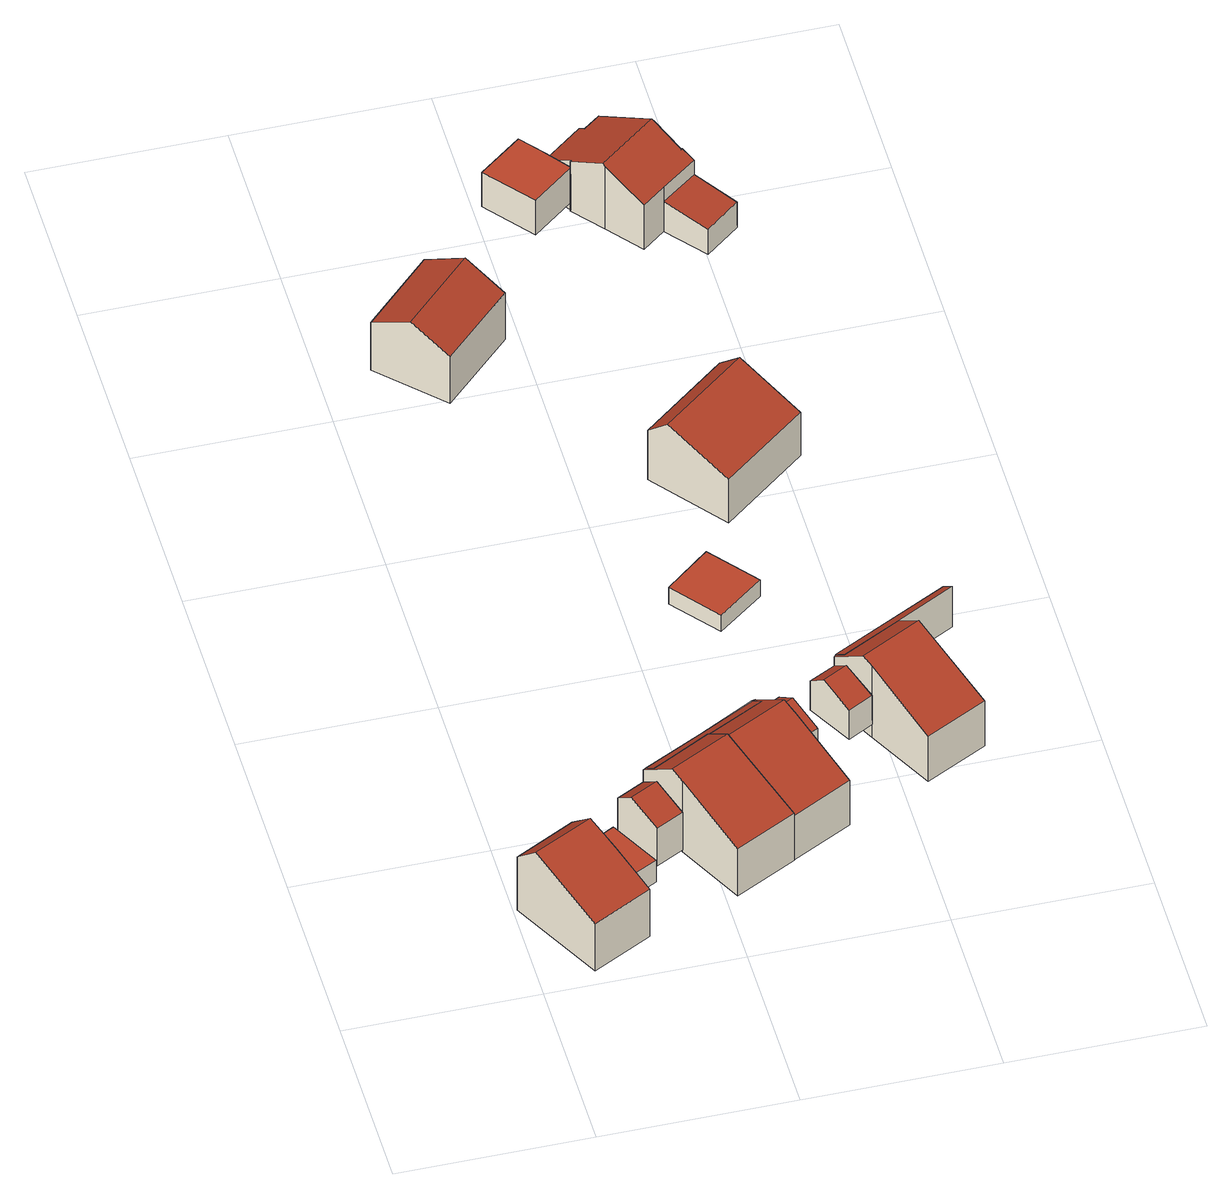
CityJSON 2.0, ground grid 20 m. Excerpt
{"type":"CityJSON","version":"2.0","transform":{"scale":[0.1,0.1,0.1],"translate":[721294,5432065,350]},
"CityObjects":{
"building1":{"type":"Building","attributes":{"Gemeindeschluessel":"09375199","HoeheDach":"361.070","HoeheGrund":"351.540","Methode":"2000","NiedrigsteTraufeDesGebaeudes":"357.819","Geometrietyp2DReferenz":"3000","measuredHeight":9.53,"function":"31001_1000","roofType":"3100"},"address":[{"Country":"Germany","Locality":"Sinzing","ThoroughfareName":"Eilsbrunner Straße 23"}],"geometry":[{"type":"Solid","lod":"2","boundaries":[[[[0,1,2,3,4]],[[4,3,5,6]],[[6,7,8,0,4]],[[1,9,10,11,2]],[[7,10,9,8]],[[2,11,5,3]],[[8,9,1,0]],[[6,5,11,10,7]]]],"semantics":{"surfaces":[{"type":"WallSurface","Flaeche":"88.198","Z_MAX":"9.530","Z_MAX_ASL":"361.070","Z_MIN":"-0.000","Z_MIN_ASL":"351.540"},{"type":"WallSurface","Flaeche":"49.723","Z_MAX":"7.111","Z_MAX_ASL":"358.651","Z_MIN":"-0.000","Z_MIN_ASL":"351.540"},{"type":"GroundSurface","Flaeche":"77.227","Z_MAX":"-0.000","Z_MAX_ASL":"351.540","Z_MIN":"-0.000","Z_MIN_ASL":"351.540"},{"type":"RoofSurface","Dachneigung":"68.961","Dachorientierung":"154.603","Flaeche":"63.512","Z_MAX":"9.530","Z_MAX_ASL":"361.070","Z_MIN":"6.279","Z_MIN_ASL":"357.819"},{"type":"WallSurface","Flaeche":"36.396","Z_MAX":"8.211","Z_MAX_ASL":"359.751","Z_MIN":"-0.000","Z_MIN_ASL":"351.540"},{"type":"RoofSurface","Dachneigung":"46.485","Dachorientierung":"334.603","Flaeche":"24.751","Z_MAX":"9.530","Z_MAX_ASL":"361.070","Z_MIN":"7.085","Z_MIN_ASL":"358.625"},{"type":"WallSurface","Flaeche":"44.069","Z_MAX":"6.279","Z_MAX_ASL":"357.819","Z_MIN":"-0.000","Z_MIN_ASL":"351.540"},{"type":"WallSurface","Flaeche":"51.610","Z_MAX":"9.530","Z_MAX_ASL":"361.070","Z_MIN":"-0.000","Z_MIN_ASL":"351.540"}],"values":[[0,1,2,3,4,5,6,7]]}}]},
"building2":{"type":"Building","attributes":{"Gemeindeschluessel":"09375199","HoeheDach":"354.458","HoeheGrund":"351.650","Methode":"1000","NiedrigsteTraufeDesGebaeudes":"354.458","Geometrietyp2DReferenz":"3000","measuredHeight":2.81,"function":"31001_2000","roofType":"1000"},"geometry":[{"type":"Solid","lod":"2","boundaries":[[[[12,13,14,15]],[[16,17,13,12]],[[18,19,17,16]],[[17,19,14,13]],[[15,14,19,18]],[[12,15,18,16]]]],"semantics":{"surfaces":[{"type":"WallSurface","Flaeche":"14.836","Z_MAX":"2.808","Z_MAX_ASL":"354.458","Z_MIN":"0.000","Z_MIN_ASL":"351.650"},{"type":"WallSurface","Flaeche":"16.784","Z_MAX":"2.808","Z_MAX_ASL":"354.458","Z_MIN":"0.000","Z_MIN_ASL":"351.650"},{"type":"WallSurface","Flaeche":"14.851","Z_MAX":"2.808","Z_MAX_ASL":"354.458","Z_MIN":"0.000","Z_MIN_ASL":"351.650"},{"type":"RoofSurface","Dachneigung":"90.000","Dachorientierung":"-1.000","Flaeche":"31.689","Z_MAX":"2.808","Z_MAX_ASL":"354.458","Z_MIN":"2.808","Z_MIN_ASL":"354.458"},{"type":"WallSurface","Flaeche":"16.883","Z_MAX":"2.808","Z_MAX_ASL":"354.458","Z_MIN":"0.000","Z_MIN_ASL":"351.650"},{"type":"GroundSurface","Flaeche":"31.689","Z_MAX":"0.000","Z_MAX_ASL":"351.650","Z_MIN":"0.000","Z_MIN_ASL":"351.650"}],"values":[[0,1,2,3,4,5]]}}]},
"building3":{"type":"Building","attributes":{"Gemeindeschluessel":"09375199","HoeheDach":"358.212","HoeheGrund":"351.680","Methode":"2000","NiedrigsteTraufeDesGebaeudes":"356.700","Geometrietyp2DReferenz":"3000","measuredHeight":6.53,"function":"31001_2000","roofType":"3100"},"geometry":[{"type":"Solid","lod":"2","boundaries":[[[[20,21,22,23]],[[24,25,26,27]],[[25,28,29,26]],[[27,23,22,24]],[[24,22,21,28,25]],[[26,29,20,23,27]],[[29,28,21,20]]]],"semantics":{"surfaces":[{"type":"RoofSurface","Dachneigung":"52.364","Dachorientierung":"332.684","Flaeche":"7.823","Z_MAX":"6.532","Z_MAX_ASL":"358.212","Z_MIN":"5.036","Z_MIN_ASL":"356.716"},{"type":"GroundSurface","Flaeche":"17.951","Z_MAX":"0.000","Z_MAX_ASL":"351.680","Z_MIN":"0.000","Z_MIN_ASL":"351.680"},{"type":"WallSurface","Flaeche":"16.354","Z_MAX":"5.020","Z_MAX_ASL":"356.700","Z_MIN":"0.000","Z_MIN_ASL":"351.680"},{"type":"WallSurface","Flaeche":"16.271","Z_MAX":"5.067","Z_MAX_ASL":"356.747","Z_MIN":"0.000","Z_MIN_ASL":"351.680"},{"type":"WallSurface","Flaeche":"32.138","Z_MAX":"6.532","Z_MAX_ASL":"358.212","Z_MIN":"0.000","Z_MIN_ASL":"351.680"},{"type":"WallSurface","Flaeche":"31.939","Z_MAX":"6.532","Z_MAX_ASL":"358.212","Z_MIN":"0.000","Z_MIN_ASL":"351.680"},{"type":"RoofSurface","Dachneigung":"67.339","Dachorientierung":"152.677","Flaeche":"12.735","Z_MAX":"6.532","Z_MAX_ASL":"358.212","Z_MIN":"5.020","Z_MIN_ASL":"356.700"}],"values":[[0,1,2,3,4,5,6]]}}]},
"building4":{"type":"Building","attributes":{"Gemeindeschluessel":"09375199","HoeheDach":"361.400","HoeheGrund":"351.420","Methode":"2000","NiedrigsteTraufeDesGebaeudes":"357.719","Geometrietyp2DReferenz":"3000","measuredHeight":9.98,"function":"31001_1000","roofType":"3100"},"address":[{"Country":"Germany","Locality":"Sinzing","ThoroughfareName":"Eilsbrunner Straße 22"}],"geometry":[{"type":"Solid","lod":"2","boundaries":[[[[30,31,32,33]],[[34,35,30,33,36,37,38]],[[37,39,40,38]],[[38,40,41,34]],[[36,42,39,37]],[[34,41,43,44,35]],[[35,44,31,30]],[[45,43,41,40,39,42]],[[32,31,44,43,45]],[[33,32,45,42,36]]]],"semantics":{"surfaces":[{"type":"WallSurface","Flaeche":"62.889","Z_MAX":"9.412","Z_MAX_ASL":"360.831","Z_MIN":"0.000","Z_MIN_ASL":"351.420"},{"type":"GroundSurface","Flaeche":"88.207","Z_MAX":"0.000","Z_MAX_ASL":"351.420","Z_MIN":"0.000","Z_MIN_ASL":"351.420"},{"type":"WallSurface","Flaeche":"9.255","Z_MAX":"7.839","Z_MAX_ASL":"359.259","Z_MIN":"0.000","Z_MIN_ASL":"351.420"},{"type":"WallSurface","Flaeche":"53.805","Z_MAX":"7.846","Z_MAX_ASL":"359.266","Z_MIN":"0.000","Z_MIN_ASL":"351.420"},{"type":"WallSurface","Flaeche":"2.096","Z_MAX":"6.891","Z_MAX_ASL":"358.310","Z_MIN":"0.000","Z_MIN_ASL":"351.420"},{"type":"WallSurface","Flaeche":"102.267","Z_MAX":"9.980","Z_MAX_ASL":"361.400","Z_MIN":"0.000","Z_MIN_ASL":"351.420"},{"type":"WallSurface","Flaeche":"45.023","Z_MAX":"6.300","Z_MAX_ASL":"357.719","Z_MIN":"0.000","Z_MIN_ASL":"351.420"},{"type":"RoofSurface","Dachneigung":"52.948","Dachorientierung":"332.682","Flaeche":"25.814","Z_MAX":"9.980","Z_MAX_ASL":"361.400","Z_MIN":"6.890","Z_MIN_ASL":"358.310"},{"type":"RoofSurface","Dachneigung":"68.759","Dachorientierung":"152.682","Flaeche":"72.533","Z_MAX":"9.980","Z_MAX_ASL":"361.400","Z_MIN":"6.300","Z_MIN_ASL":"357.719"},{"type":"WallSurface","Flaeche":"48.705","Z_MAX":"9.980","Z_MAX_ASL":"361.400","Z_MIN":"0.000","Z_MIN_ASL":"351.420"}],"values":[[0,1,2,3,4,5,6,7,8,9]]}}]},
"building5":{"type":"Building","attributes":{"Gemeindeschluessel":"09375199","HoeheDach":"359.192","HoeheGrund":"353.880","Methode":"2000","NiedrigsteTraufeDesGebaeudes":"358.312","Geometrietyp2DReferenz":"3000","measuredHeight":5.31,"function":"51009_1610","roofType":"2100"},"geometry":[{"type":"Solid","lod":"2","boundaries":[[[[46,47,48,49,50,39]],[[51,47,46,52]],[[53,49,48,54]],[[52,46,39,55]],[[56,50,49,53]],[[55,56,53,54,51,52]],[[54,48,47,51]],[[55,39,50,56]]]],"semantics":{"surfaces":[{"type":"RoofSurface","Dachneigung":"55.220","Dachorientierung":"332.707","Flaeche":"20.883","Z_MAX":"5.312","Z_MAX_ASL":"359.192","Z_MIN":"4.432","Z_MIN_ASL":"358.312"},{"type":"WallSurface","Flaeche":"36.368","Z_MAX":"5.312","Z_MAX_ASL":"359.192","Z_MIN":"0.000","Z_MIN_ASL":"353.880"},{"type":"WallSurface","Flaeche":"6.085","Z_MAX":"5.305","Z_MAX_ASL":"359.185","Z_MIN":"0.000","Z_MIN_ASL":"353.880"},{"type":"WallSurface","Flaeche":"6.125","Z_MAX":"5.305","Z_MAX_ASL":"359.185","Z_MIN":"0.000","Z_MIN_ASL":"353.880"},{"type":"WallSurface","Flaeche":"30.364","Z_MAX":"4.444","Z_MAX_ASL":"358.324","Z_MIN":"0.000","Z_MIN_ASL":"353.880"},{"type":"GroundSurface","Flaeche":"17.153","Z_MAX":"0.000","Z_MAX_ASL":"353.880","Z_MIN":"0.000","Z_MIN_ASL":"353.880"},{"type":"WallSurface","Flaeche":"36.414","Z_MAX":"5.312","Z_MAX_ASL":"359.192","Z_MIN":"0.000","Z_MIN_ASL":"353.880"},{"type":"WallSurface","Flaeche":"30.483","Z_MAX":"4.444","Z_MAX_ASL":"358.324","Z_MIN":"0.000","Z_MIN_ASL":"353.880"}],"values":[[0,1,2,3,4,5,6,7]]}}]},
"building6":{"type":"Building","attributes":{"Gemeindeschluessel":"09375199","HoeheDach":"369.983","HoeheGrund":"361.317","Methode":"1000","NiedrigsteTraufeDesGebaeudes":"367.538","Geometrietyp2DReferenz":"3000","measuredHeight":8.67,"function":"31001_1000","roofType":"3100"},"address":[{"Country":"Germany","Locality":"Sinzing","ThoroughfareName":"Ortsstraße 13"}],"geometry":[{"type":"Solid","lod":"2","boundaries":[[[[57,58,59,60,61]],[[62,63,58,57]],[[57,61,64,62]],[[64,65,66,63,62]],[[65,60,59,66]],[[66,59,58,63]],[[61,60,65,64]]]],"semantics":{"surfaces":[{"type":"WallSurface","Flaeche":"66.146","Z_MAX":"8.666","Z_MAX_ASL":"369.983","Z_MIN":"0.000","Z_MIN_ASL":"361.317"},{"type":"WallSurface","Flaeche":"62.656","Z_MAX":"6.237","Z_MAX_ASL":"367.554","Z_MIN":"0.000","Z_MIN_ASL":"361.317"},{"type":"GroundSurface","Flaeche":"89.213","Z_MAX":"0.000","Z_MAX_ASL":"361.317","Z_MIN":"0.000","Z_MIN_ASL":"361.317"},{"type":"WallSurface","Flaeche":"65.971","Z_MAX":"8.666","Z_MAX_ASL":"369.983","Z_MIN":"0.000","Z_MIN_ASL":"361.317"},{"type":"RoofSurface","Dachneigung":"61.213","Dachorientierung":"135.348","Flaeche":"50.906","Z_MAX":"8.666","Z_MAX_ASL":"369.983","Z_MIN":"6.229","Z_MIN_ASL":"367.546"},{"type":"RoofSurface","Dachneigung":"61.205","Dachorientierung":"315.351","Flaeche":"50.890","Z_MAX":"8.666","Z_MAX_ASL":"369.983","Z_MIN":"6.221","Z_MIN_ASL":"367.538"},{"type":"WallSurface","Flaeche":"62.665","Z_MAX":"6.229","Z_MAX_ASL":"367.546","Z_MIN":"0.000","Z_MIN_ASL":"361.317"}],"values":[[0,1,2,3,4,5,6]]}}]},
"building7":{"type":"Building","attributes":{"Gemeindeschluessel":"09375199","HoeheDach":"361.280","HoeheGrund":"351.500","Methode":"2000","NiedrigsteTraufeDesGebaeudes":"357.391","Geometrietyp2DReferenz":"3000","measuredHeight":9.78,"function":"31001_1000","roofType":"3100"},"address":[{"Country":"Germany","Locality":"Sinzing","ThoroughfareName":"Eilsbrunner Straße 21"}],"geometry":[{"type":"Solid","lod":"2","boundaries":[[[[67,68,69,70,71,72,73]],[[71,74,75,72]],[[67,47,48,68]],[[69,49,76,70]],[[49,69,68,48]],[[72,75,77,73]],[[49,48,47,78,79,76]],[[79,74,71,70,76]],[[77,75,74,79,78]],[[67,73,77,78,47]]]],"semantics":{"surfaces":[{"type":"GroundSurface","Flaeche":"88.220","Z_MAX":"0.000","Z_MAX_ASL":"351.500","Z_MIN":"0.000","Z_MIN_ASL":"351.500"},{"type":"WallSurface","Flaeche":"60.254","Z_MAX":"9.201","Z_MAX_ASL":"360.701","Z_MIN":"0.000","Z_MIN_ASL":"351.500"},{"type":"WallSurface","Flaeche":"52.840","Z_MAX":"7.706","Z_MAX_ASL":"359.206","Z_MIN":"0.000","Z_MIN_ASL":"351.500"},{"type":"WallSurface","Flaeche":"2.042","Z_MAX":"6.815","Z_MAX_ASL":"358.315","Z_MIN":"0.000","Z_MIN_ASL":"351.500"},{"type":"WallSurface","Flaeche":"9.062","Z_MAX":"7.706","Z_MAX_ASL":"359.206","Z_MIN":"0.000","Z_MIN_ASL":"351.500"},{"type":"WallSurface","Flaeche":"42.032","Z_MAX":"5.891","Z_MAX_ASL":"357.391","Z_MIN":"0.000","Z_MIN_ASL":"351.500"},{"type":"RoofSurface","Dachneigung":"54.493","Dachorientierung":"334.872","Flaeche":"26.025","Z_MAX":"9.780","Z_MAX_ASL":"361.280","Z_MIN":"6.813","Z_MIN_ASL":"358.313"},{"type":"WallSurface","Flaeche":"47.765","Z_MAX":"9.780","Z_MAX_ASL":"361.280","Z_MIN":"0.000","Z_MIN_ASL":"351.500"},{"type":"RoofSurface","Dachneigung":"67.486","Dachorientierung":"154.871","Flaeche":"72.566","Z_MAX":"9.780","Z_MAX_ASL":"361.280","Z_MIN":"5.891","Z_MIN_ASL":"357.391"},{"type":"WallSurface","Flaeche":"98.956","Z_MAX":"9.780","Z_MAX_ASL":"361.280","Z_MIN":"0.000","Z_MIN_ASL":"351.500"}],"values":[[0,1,2,3,4,5,6,7,8,9]]}}]},
"building8":{"type":"Building","attributes":{"Gemeindeschluessel":"09375199","HoeheDach":"357.970","HoeheGrund":"352.880","Methode":"2000","NiedrigsteTraufeDesGebaeudes":"356.550","Geometrietyp2DReferenz":"3000","measuredHeight":5.09,"function":"31001_2000","roofType":"3100"},"geometry":[{"type":"Solid","lod":"2","boundaries":[[[[80,81,82,83]],[[84,85,80,83,86]],[[85,87,81,80]],[[86,83,82,88]],[[89,87,85,84]],[[88,82,81,87,89]],[[88,89,84,86]]]],"semantics":{"surfaces":[{"type":"RoofSurface","Dachneigung":"54.793","Dachorientierung":"332.700","Flaeche":"7.324","Z_MAX":"5.090","Z_MAX_ASL":"357.970","Z_MIN":"3.679","Z_MIN_ASL":"356.559"},{"type":"WallSurface","Flaeche":"24.350","Z_MAX":"5.090","Z_MAX_ASL":"357.970","Z_MIN":"0.000","Z_MIN_ASL":"352.880"},{"type":"RoofSurface","Dachneigung":"68.243","Dachorientierung":"152.709","Flaeche":"11.501","Z_MAX":"5.090","Z_MAX_ASL":"357.970","Z_MIN":"3.670","Z_MIN_ASL":"356.550"},{"type":"WallSurface","Flaeche":"11.043","Z_MAX":"3.686","Z_MAX_ASL":"356.566","Z_MIN":"0.000","Z_MIN_ASL":"352.880"},{"type":"WallSurface","Flaeche":"11.022","Z_MAX":"3.670","Z_MAX_ASL":"356.550","Z_MIN":"0.000","Z_MIN_ASL":"352.880"},{"type":"WallSurface","Flaeche":"24.318","Z_MAX":"5.090","Z_MAX_ASL":"357.970","Z_MIN":"0.000","Z_MIN_ASL":"352.880"},{"type":"GroundSurface","Flaeche":"16.663","Z_MAX":"0.000","Z_MAX_ASL":"352.880","Z_MIN":"0.000","Z_MIN_ASL":"352.880"}],"values":[[0,1,2,3,4,5,6]]}}]},
"building9":{"type":"Building","attributes":{"Gemeindeschluessel":"09375199","HoeheDach":"356.047","HoeheGrund":"353.820","Methode":"1000","NiedrigsteTraufeDesGebaeudes":"356.047","Geometrietyp2DReferenz":"3000","measuredHeight":2.23,"function":"31001_2000","roofType":"1000"},"geometry":[{"type":"Solid","lod":"2","boundaries":[[[[90,91,92,93]],[[94,95,96,97]],[[95,92,91,96]],[[97,96,91,90]],[[97,90,93,94]],[[93,92,95,94]]]],"semantics":{"surfaces":[{"type":"WallSurface","Flaeche":"14.152","Z_MAX":"2.227","Z_MAX_ASL":"356.047","Z_MIN":"0.000","Z_MIN_ASL":"353.820"},{"type":"WallSurface","Flaeche":"14.006","Z_MAX":"2.227","Z_MAX_ASL":"356.047","Z_MIN":"0.000","Z_MIN_ASL":"353.820"},{"type":"RoofSurface","Dachneigung":"90.000","Dachorientierung":"-1.000","Flaeche":"38.159","Z_MAX":"2.227","Z_MAX_ASL":"356.047","Z_MIN":"2.227","Z_MIN_ASL":"356.047"},{"type":"WallSurface","Flaeche":"13.401","Z_MAX":"2.227","Z_MAX_ASL":"356.047","Z_MIN":"0.000","Z_MIN_ASL":"353.820"},{"type":"GroundSurface","Flaeche":"38.159","Z_MAX":"0.000","Z_MAX_ASL":"353.820","Z_MIN":"0.000","Z_MIN_ASL":"353.820"},{"type":"WallSurface","Flaeche":"13.485","Z_MAX":"2.227","Z_MAX_ASL":"356.047","Z_MIN":"0.000","Z_MIN_ASL":"353.820"}],"values":[[0,1,2,3,4,5]]}}]},
"building10":{"type":"Building","attributes":{"Gemeindeschluessel":"09375199","HoeheDach":"357.740","HoeheGrund":"352.370","Methode":"2000","NiedrigsteTraufeDesGebaeudes":"356.285","Geometrietyp2DReferenz":"3000","measuredHeight":5.37,"function":"31001_2000","roofType":"3100"},"geometry":[{"type":"Solid","lod":"2","boundaries":[[[[98,99,100,101]],[[102,100,99,103,104]],[[105,106,98,101,107]],[[104,103,106,105]],[[106,103,99,98]],[[107,101,100,102]],[[102,104,105,107]]]],"semantics":{"surfaces":[{"type":"RoofSurface","Dachneigung":"51.801","Dachorientierung":"332.438","Flaeche":"6.932","Z_MAX":"5.370","Z_MAX_ASL":"357.740","Z_MIN":"3.939","Z_MIN_ASL":"356.309"},{"type":"WallSurface","Flaeche":"25.591","Z_MAX":"5.370","Z_MAX_ASL":"357.740","Z_MIN":"0.000","Z_MIN_ASL":"352.370"},{"type":"WallSurface","Flaeche":"25.611","Z_MAX":"5.370","Z_MAX_ASL":"357.740","Z_MIN":"0.000","Z_MIN_ASL":"352.370"},{"type":"WallSurface","Flaeche":"11.697","Z_MAX":"3.917","Z_MAX_ASL":"356.287","Z_MIN":"0.000","Z_MIN_ASL":"352.370"},{"type":"RoofSurface","Dachneigung":"68.498","Dachorientierung":"152.438","Flaeche":"11.863","Z_MAX":"5.370","Z_MAX_ASL":"357.740","Z_MIN":"3.915","Z_MIN_ASL":"356.285"},{"type":"WallSurface","Flaeche":"11.804","Z_MAX":"3.939","Z_MAX_ASL":"356.309","Z_MIN":"0.000","Z_MIN_ASL":"352.370"},{"type":"GroundSurface","Flaeche":"16.484","Z_MAX":"0.000","Z_MAX_ASL":"352.370","Z_MIN":"0.000","Z_MIN_ASL":"352.370"}],"values":[[0,1,2,3,4,5,6]]}}]},
"building11":{"type":"Building","attributes":{"Gemeindeschluessel":"09375199","HoeheDach":"360.740","HoeheGrund":"350.740","Methode":"2000","NiedrigsteTraufeDesGebaeudes":"356.662","Geometrietyp2DReferenz":"3000","measuredHeight":10,"function":"31001_1000","roofType":"3100"},"address":[{"Country":"Germany","Locality":"Sinzing","ThoroughfareName":"Eilsbrunner Straße 20"}],"geometry":[{"type":"Solid","lod":"2","boundaries":[[[[108,109,110,111]],[[112,113,114,115]],[[116,117,118,119]],[[111,110,120,113,112]],[[120,121,118,117,114,113]],[[110,109,122,121,120]],[[123,122,109,108]],[[119,123,108,111,112,115,116]],[[115,114,117,116]],[[119,118,121,122,123]]]],"semantics":{"surfaces":[{"type":"WallSurface","Flaeche":"61.415","Z_MAX":"9.427","Z_MAX_ASL":"360.167","Z_MIN":"0.000","Z_MIN_ASL":"350.740"},{"type":"WallSurface","Flaeche":"1.734","Z_MAX":"6.801","Z_MAX_ASL":"357.541","Z_MIN":"0.000","Z_MIN_ASL":"350.740"},{"type":"WallSurface","Flaeche":"53.272","Z_MAX":"7.742","Z_MAX_ASL":"358.482","Z_MIN":"0.000","Z_MIN_ASL":"350.740"},{"type":"WallSurface","Flaeche":"47.976","Z_MAX":"10.000","Z_MAX_ASL":"360.740","Z_MIN":"0.000","Z_MIN_ASL":"350.740"},{"type":"RoofSurface","Dachneigung":"52.697","Dachorientierung":"334.727","Flaeche":"27.040","Z_MAX":"10.000","Z_MAX_ASL":"360.740","Z_MIN":"6.800","Z_MIN_ASL":"357.540"},{"type":"RoofSurface","Dachneigung":"66.345","Dachorientierung":"154.726","Flaeche":"72.613","Z_MAX":"10.000","Z_MAX_ASL":"360.740","Z_MIN":"5.922","Z_MIN_ASL":"356.662"},{"type":"WallSurface","Flaeche":"42.305","Z_MAX":"5.922","Z_MAX_ASL":"356.662","Z_MIN":"0.000","Z_MIN_ASL":"350.740"},{"type":"GroundSurface","Flaeche":"88.021","Z_MAX":"0.000","Z_MAX_ASL":"350.740","Z_MIN":"0.000","Z_MIN_ASL":"350.740"},{"type":"WallSurface","Flaeche":"8.908","Z_MAX":"7.734","Z_MAX_ASL":"358.474","Z_MIN":"0.000","Z_MIN_ASL":"350.740"},{"type":"WallSurface","Flaeche":"100.411","Z_MAX":"10.000","Z_MAX_ASL":"360.740","Z_MIN":"0.000","Z_MIN_ASL":"350.740"}],"values":[[0,1,2,3,4,5,6,7,8,9]]}}]},
"building12":{"type":"Building","attributes":{"Gemeindeschluessel":"09375199","HoeheDach":"363.680","HoeheGrund":"354.910","Methode":"2000","NiedrigsteTraufeDesGebaeudes":"360.658","Geometrietyp2DReferenz":"3000","measuredHeight":8.77,"function":"31001_1000","roofType":"3100"},"address":[{"Country":"Germany","Locality":"Sinzing","ThoroughfareName":"Eilsbrunner Straße 25"}],"geometry":[{"type":"Solid","lod":"2","boundaries":[[[[124,125,126,127]],[[128,129,130,125,124]],[[126,125,130,131]],[[128,124,127,132]],[[127,126,131,133,132]],[[132,133,129,128]],[[131,130,129,133]]]],"semantics":{"surfaces":[{"type":"WallSurface","Flaeche":"65.549","Z_MAX":"5.754","Z_MAX_ASL":"360.664","Z_MIN":"-0.000","Z_MIN_ASL":"354.910"},{"type":"WallSurface","Flaeche":"71.024","Z_MAX":"8.770","Z_MAX_ASL":"363.680","Z_MIN":"-0.000","Z_MIN_ASL":"354.910"},{"type":"RoofSurface","Dachneigung":"67.447","Dachorientierung":"144.065","Flaeche":"89.711","Z_MAX":"8.770","Z_MAX_ASL":"363.680","Z_MIN":"5.748","Z_MIN_ASL":"360.658"},{"type":"GroundSurface","Flaeche":"110.021","Z_MAX":"-0.000","Z_MAX_ASL":"354.910","Z_MIN":"-0.000","Z_MIN_ASL":"354.910"},{"type":"WallSurface","Flaeche":"71.105","Z_MAX":"8.770","Z_MAX_ASL":"363.680","Z_MIN":"-0.000","Z_MIN_ASL":"354.910"},{"type":"WallSurface","Flaeche":"74.963","Z_MAX":"6.576","Z_MAX_ASL":"361.486","Z_MIN":"-0.000","Z_MIN_ASL":"354.910"},{"type":"RoofSurface","Dachneigung":"47.371","Dachorientierung":"324.065","Flaeche":"36.928","Z_MAX":"8.770","Z_MAX_ASL":"363.680","Z_MIN":"6.576","Z_MIN_ASL":"361.486"}],"values":[[0,1,2,3,4,5,6]]}}]},
"building13":{"type":"Building","attributes":{"Gemeindeschluessel":"09375199","HoeheDach":"363.716","HoeheGrund":"359.097","Methode":"1000","NiedrigsteTraufeDesGebaeudes":"363.716","Geometrietyp2DReferenz":"3000","measuredHeight":4.62,"function":"31001_2463","roofType":"1000","storeysAboveGround":2},"geometry":[{"type":"Solid","lod":"2","boundaries":[[[[134,135,136,137]],[[138,139,140,141]],[[142,143,135,134]],[[141,140,144,145]],[[134,137,138,141,145,142]],[[143,144,140,139,136,135]],[[145,144,143,142]],[[137,136,139,138]]]],"semantics":{"surfaces":[{"type":"WallSurface","Flaeche":"25.967","Z_MAX":"4.618","Z_MAX_ASL":"363.716","Z_MIN":"0.000","Z_MIN_ASL":"359.097"},{"type":"WallSurface","Flaeche":"14.691","Z_MAX":"4.618","Z_MAX_ASL":"363.716","Z_MIN":"0.000","Z_MIN_ASL":"359.097"},{"type":"WallSurface","Flaeche":"29.839","Z_MAX":"4.618","Z_MAX_ASL":"363.716","Z_MIN":"0.000","Z_MIN_ASL":"359.097"},{"type":"WallSurface","Flaeche":"0.656","Z_MAX":"4.618","Z_MAX_ASL":"363.716","Z_MIN":"0.000","Z_MIN_ASL":"359.097"},{"type":"GroundSurface","Flaeche":"36.306","Z_MAX":"0.000","Z_MAX_ASL":"359.097","Z_MIN":"0.000","Z_MIN_ASL":"359.097"},{"type":"RoofSurface","Dachneigung":"90.000","Dachorientierung":"-1.000","Flaeche":"36.306","Z_MAX":"4.618","Z_MAX_ASL":"363.716","Z_MIN":"4.618","Z_MIN_ASL":"363.716"},{"type":"WallSurface","Flaeche":"25.510","Z_MAX":"4.618","Z_MAX_ASL":"363.716","Z_MIN":"0.000","Z_MIN_ASL":"359.097"},{"type":"WallSurface","Flaeche":"14.893","Z_MAX":"4.618","Z_MAX_ASL":"363.716","Z_MIN":"0.000","Z_MIN_ASL":"359.097"}],"values":[[0,1,2,3,4,5,6,7]]}}]},
"building14":{"type":"Building","attributes":{"Gemeindeschluessel":"09375199","HoeheDach":"358.504","HoeheGrund":"353.130","Methode":"2000","NiedrigsteTraufeDesGebaeudes":"357.569","Geometrietyp2DReferenz":"3000","measuredHeight":5.37,"function":"51009_1610","roofType":"2100"},"geometry":[{"type":"Solid","lod":"2","boundaries":[[[[146,117,118,147,148]],[[149,147,118,150]],[[151,117,146,152]],[[152,153,154,149,150,151]],[[146,148,154,153,152]],[[154,148,147,149]],[[150,118,117,151]]]],"semantics":{"surfaces":[{"type":"RoofSurface","Dachneigung":"53.203","Dachorientierung":"332.520","Flaeche":"21.267","Z_MAX":"5.374","Z_MAX_ASL":"358.504","Z_MIN":"4.439","Z_MIN_ASL":"357.569"},{"type":"WallSurface","Flaeche":"36.938","Z_MAX":"5.374","Z_MAX_ASL":"358.504","Z_MIN":"0.000","Z_MIN_ASL":"353.130"},{"type":"WallSurface","Flaeche":"6.025","Z_MAX":"5.373","Z_MAX_ASL":"358.503","Z_MIN":"0.000","Z_MIN_ASL":"353.130"},{"type":"GroundSurface","Flaeche":"17.030","Z_MAX":"0.000","Z_MAX_ASL":"353.130","Z_MIN":"0.000","Z_MIN_ASL":"353.130"},{"type":"WallSurface","Flaeche":"61.183","Z_MAX":"4.456","Z_MAX_ASL":"357.586","Z_MIN":"0.000","Z_MIN_ASL":"353.130"},{"type":"WallSurface","Flaeche":"6.126","Z_MAX":"5.373","Z_MAX_ASL":"358.503","Z_MIN":"0.000","Z_MIN_ASL":"353.130"},{"type":"WallSurface","Flaeche":"36.986","Z_MAX":"5.374","Z_MAX_ASL":"358.504","Z_MIN":"0.000","Z_MIN_ASL":"353.130"}],"values":[[0,1,2,3,4,5,6]]}}]},
"building15":{"type":"Building","attributes":{"Gemeindeschluessel":"09375199","HoeheDach":"366.600","HoeheGrund":"357.996","Methode":"2000","NiedrigsteTraufeDesGebaeudes":"361.405","Geometrietyp2DReferenz":"3000","measuredHeight":8.6,"function":"31001_1000","roofType":"3100","storeysAboveGround":2},"address":[{"Country":"Germany","Locality":"Sinzing","ThoroughfareName":"Ortsstraße 11a"}],"geometry":[{"type":"Solid","lod":"2","boundaries":[[[[155,156,157,158]],[[159,160,161,162]],[[163,164,156,155]],[[165,166,167,168]],[[169,170,171,172]],[[172,171,173,174]],[[175,162,161,176,177,178]],[[179,174,173,180,181]],[[182,178,177,183]],[[156,164,184,180,173,171,170,157]],[[185,165,168,163,155,158,169,172,174,179,186,159,162,175,187]],[[158,157,170,169]],[[185,188,166,165]],[[179,181,189,186]],[[177,176,188,183]],[[186,189,160,159]],[[185,187,182,183,188]],[[175,178,182,187]],[[163,168,167,184,164]],[[167,166,188,176,161,160,189,181,180,184]]]],"semantics":{"surfaces":[{"type":"WallSurface","Flaeche":"18.101","Z_MAX":"6.557","Z_MAX_ASL":"364.553","Z_MIN":"0.004","Z_MIN_ASL":"358.000"},{"type":"WallSurface","Flaeche":"8.590","Z_MAX":"6.668","Z_MAX_ASL":"364.664","Z_MIN":"0.004","Z_MIN_ASL":"358.000"},{"type":"WallSurface","Flaeche":"0.931","Z_MAX":"6.558","Z_MAX_ASL":"364.554","Z_MIN":"0.004","Z_MIN_ASL":"358.000"},{"type":"WallSurface","Flaeche":"33.383","Z_MAX":"8.443","Z_MAX_ASL":"366.439","Z_MIN":"0.004","Z_MIN_ASL":"358.000"},{"type":"WallSurface","Flaeche":"3.089","Z_MAX":"5.167","Z_MAX_ASL":"363.163","Z_MIN":"0.004","Z_MIN_ASL":"358.000"},{"type":"WallSurface","Flaeche":"10.868","Z_MAX":"5.167","Z_MAX_ASL":"363.163","Z_MIN":"0.004","Z_MIN_ASL":"358.000"},{"type":"WallSurface","Flaeche":"19.452","Z_MAX":"5.926","Z_MAX_ASL":"363.922","Z_MIN":"0.004","Z_MIN_ASL":"358.000"},{"type":"WallSurface","Flaeche":"45.788","Z_MAX":"8.604","Z_MAX_ASL":"366.600","Z_MIN":"0.004","Z_MIN_ASL":"358.000"},{"type":"RoofSurface","Dachneigung":"83.497","Dachorientierung":"141.745","Flaeche":"24.295","Z_MAX":"4.004","Z_MAX_ASL":"362.000","Z_MIN":"3.409","Z_MIN_ASL":"361.405"},{"type":"RoofSurface","Dachneigung":"61.525","Dachorientierung":"321.938","Flaeche":"58.406","Z_MAX":"8.604","Z_MAX_ASL":"366.600","Z_MIN":"4.831","Z_MIN_ASL":"362.827"},{"type":"GroundSurface","Flaeche":"113.297","Z_MAX":"0.004","Z_MAX_ASL":"358.000","Z_MIN":"0.004","Z_MIN_ASL":"358.000"},{"type":"WallSurface","Flaeche":"25.995","Z_MAX":"4.831","Z_MAX_ASL":"362.827","Z_MIN":"0.004","Z_MIN_ASL":"358.000"},{"type":"WallSurface","Flaeche":"18.237","Z_MAX":"5.930","Z_MAX_ASL":"363.926","Z_MIN":"0.004","Z_MIN_ASL":"358.000"},{"type":"WallSurface","Flaeche":"25.095","Z_MAX":"8.470","Z_MAX_ASL":"366.466","Z_MIN":"0.004","Z_MIN_ASL":"358.000"},{"type":"WallSurface","Flaeche":"8.802","Z_MAX":"5.904","Z_MAX_ASL":"363.900","Z_MIN":"4.003","Z_MIN_ASL":"361.999"},{"type":"WallSurface","Flaeche":"0.760","Z_MAX":"6.668","Z_MAX_ASL":"364.664","Z_MIN":"0.004","Z_MIN_ASL":"358.000"},{"type":"WallSurface","Flaeche":"19.605","Z_MAX":"5.930","Z_MAX_ASL":"363.926","Z_MIN":"0.004","Z_MIN_ASL":"358.000"},{"type":"WallSurface","Flaeche":"15.832","Z_MAX":"3.411","Z_MAX_ASL":"361.407","Z_MIN":"0.004","Z_MIN_ASL":"358.000"},{"type":"WallSurface","Flaeche":"31.105","Z_MAX":"8.604","Z_MAX_ASL":"366.600","Z_MIN":"0.004","Z_MIN_ASL":"358.000"},{"type":"RoofSurface","Dachneigung":"61.485","Dachorientierung":"141.938","Flaeche":"43.038","Z_MAX":"8.604","Z_MAX_ASL":"366.600","Z_MIN":"5.904","Z_MIN_ASL":"363.900"}],"values":[[0,1,2,3,4,5,6,7,8,9,10,11,12,13,14,15,16,17,18,19]]}}]}
},
"vertices":[
[53,10,15],[53,10,78],[14,85,111],[2,108,86],[2,108,15],[64,140,87],[64,140,15],[92,87,15],[115,42,15],[115,42,78],[92,87,98],[76,117,111],
[64,140,16],[64,140,45],[111,165,45],[111,165,16],[92,87,16],[92,87,45],[139,111,16],[139,111,45],
[128,163,82],[157,178,82],[148,195,67],[119,180,67],[148,195,17],[174,146,17],[145,131,17],[119,180,17],[174,146,67],[145,131,67],
[210,75,14],[210,75,77],[174,146,108],[174,146,14],[217,217,14],[274,108,14],[148,195,14],[151,197,14],[156,185,14],[151,197,83],[156,185,93],[217,217,93],[148,195,83],[230,192,114],[274,108,77],[167,159,114],
[156,186,92],[217,217,92],[278,248,92],[272,260,83],[212,228,83],[217,217,39],[156,186,39],[272,260,39],[278,248,39],[151,197,39],[212,228,39],
[96,826,113],[96,826,175],[128,794,200],[159,763,175],[159,763,113],[25,755,113],[25,755,176],[87,692,113],[87,692,175],[56,723,200],
[217,217,15],[278,248,15],[272,260,15],[275,261,15],[301,212,15],[337,141,15],[274,108,15],[301,212,107],[337,141,74],[275,261,83],[274,108,74],[231,191,113],[294,224,113],
[284,243,80],[311,257,80],[302,275,66],[275,261,66],[301,212,29],[301,212,66],[275,261,29],[327,225,66],[302,275,29],[327,225,29],
[286,489,38],[286,489,60],[326,439,60],[326,439,38],[278,402,38],[278,402,60],[239,451,60],[239,451,38],
[346,276,77],[372,290,77],[364,306,63],[337,292,63],[364,306,24],[389,258,63],[389,258,24],[363,244,24],[363,244,63],[337,292,24],
[426,187,7],[426,187,67],[389,258,102],[389,258,7],[364,306,7],[364,306,75],[366,308,75],[366,308,7],[372,297,7],[372,297,85],[433,328,85],[433,328,7],[383,269,107],[446,302,107],[490,220,67],[490,220,7],
[408,603,49],[408,603,107],[319,532,107],[319,532,49],[348,679,49],[348,679,115],[363,660,137],[274,589,137],[259,608,49],[259,608,115],
[188,964,91],[188,964,137],[233,999,137],[233,999,91],[253,974,91],[253,974,137],[272,949,137],[272,949,91],[228,914,91],[228,914,137],[271,948,137],[271,948,91],
[366,308,76],[494,360,85],[488,371,76],[494,360,31],[433,328,31],[372,297,31],[366,308,31],[427,339,31],[488,371,31],
[272,949,80],[272,949,146],[253,974,128],[253,974,80],[378,938,80],[378,938,147],[387,928,139],[387,928,80],[271,948,80],[271,948,146],[326,880,80],[326,880,139],[297,916,164],[297,916,80],[295,1007,80],[295,1007,128],[299,1002,132],[299,1002,80],[316,1015,132],[316,1015,80],[419,887,80],[387,927,139],[387,927,120],[419,887,114],[357,963,80],[355,965,166],[357,963,165],[383,858,114],[350,899,120],[295,918,166],[350,899,80],[377,937,80],[383,858,80],[350,899,139],[377,937,147]
]}
